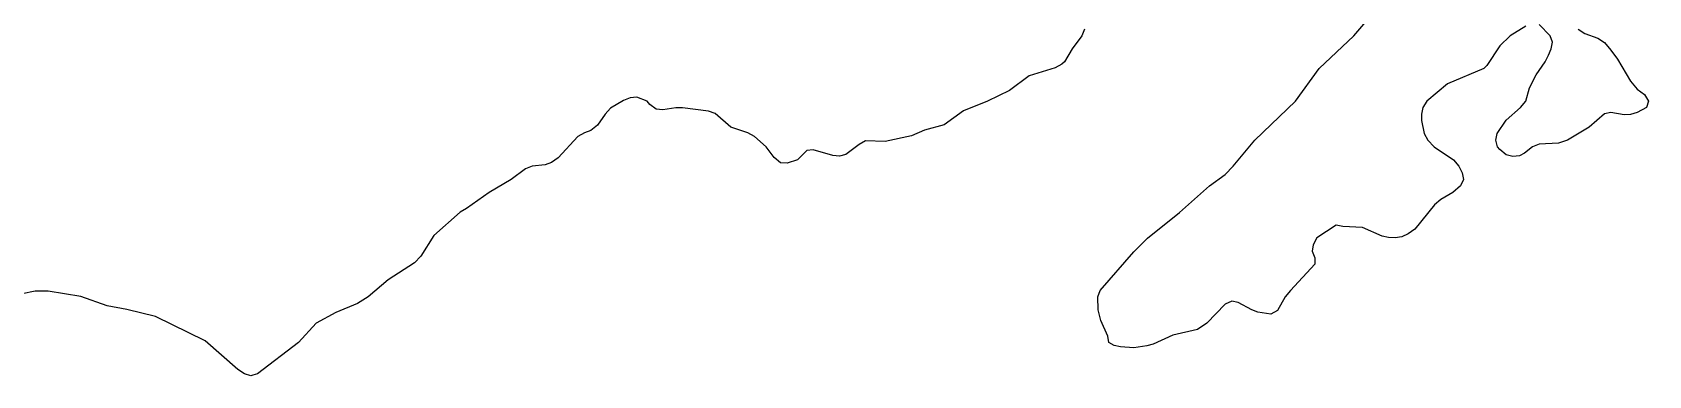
# Model space of a CAD drawing. Header units: metres. Extents: x 1651473 to 1651602, y 8211833 to 8211967.
# Drawn here: x 1651541.57 to 1651559.77, y 8211884.95 to 8211888.82 of the extents above; entities that cross this region are included whole.
import ezdxf

# ---------------------------------------------------------------- set-up
doc = ezdxf.new("R2010")
doc.units = ezdxf.units.M
doc.header["$MEASUREMENT"] = 0
doc.layers.add('Contour_Line_Minor', color=7, linetype='Continuous')

msp = doc.modelspace()

# ---------------------------------------------------------------- linework, layer by layer
at = {"layer": 'Contour_Line_Minor', "color": 36, "true_color": 0x804000}
for points in [[(1651558.388, 8211888.892, 151), (1651558.211, 8211888.784, 151), (1651558.094, 8211888.671, 151), (1651557.946, 8211888.449, 151), (1651557.912, 8211888.416, 151), (1651557.505, 8211888.241, 151), (1651557.272, 8211888.048, 151), (1651557.226, 8211887.974, 151), (1651557.212, 8211887.901, 151), (1651557.213, 8211887.827, 151), (1651557.242, 8211887.68, 151), (1651557.282, 8211887.606, 151), (1651557.354, 8211887.532, 151), (1651557.571, 8211887.385, 151), (1651557.634, 8211887.312, 151), (1651557.671, 8211887.238, 151), (1651557.683, 8211887.164, 151), (1651557.652, 8211887.091, 151), (1651557.564, 8211887.017, 151), (1651557.431, 8211886.938, 151), (1651557.358, 8211886.876, 151), (1651557.137, 8211886.602, 151), (1651557.063, 8211886.549, 151), (1651556.99, 8211886.517, 151), (1651556.916, 8211886.506, 151), (1651556.842, 8211886.509, 151), (1651556.769, 8211886.523, 151), (1651556.548, 8211886.623, 151), (1651556.327, 8211886.633, 151), (1651556.253, 8211886.649, 151), (1651556.033, 8211886.506, 151), (1651555.994, 8211886.428, 151), (1651555.982, 8211886.355, 151), (1651556.012, 8211886.281, 151), (1651556.011, 8211886.207, 151), (1651555.736, 8211885.913, 151), (1651555.677, 8211885.839, 151), (1651555.591, 8211885.688, 151), (1651555.517, 8211885.646, 151), (1651555.37, 8211885.668, 151), (1651555.302, 8211885.692, 151), (1651555.149, 8211885.778, 151), (1651555.076, 8211885.793, 151), (1651555.002, 8211885.759, 151), (1651554.797, 8211885.545, 151), (1651554.691, 8211885.471, 151), (1651554.413, 8211885.408, 151), (1651554.192, 8211885.308, 151), (1651554.119, 8211885.287, 151), (1651553.972, 8211885.264, 151), (1651553.824, 8211885.277, 151), (1651553.751, 8211885.291, 151), (1651553.692, 8211885.324, 151), (1651553.68, 8211885.398, 151), (1651553.604, 8211885.573, 151), (1651553.573, 8211885.692, 151), (1651553.57, 8211885.839, 151), (1651553.594, 8211885.913, 151), (1651553.972, 8211886.348, 151), (1651554.127, 8211886.502, 151), (1651554.487, 8211886.791, 151), (1651554.827, 8211887.091, 151), (1651555.002, 8211887.22, 151), (1651555.093, 8211887.312, 151), (1651555.335, 8211887.606, 151), (1651555.795, 8211888.048, 151), (1651556.061, 8211888.416, 151), (1651556.449, 8211888.784, 151), (1651556.765, 8211889.152, 151)], [(1651553.419, 8211888.857, 151), (1651553.388, 8211888.784, 151), (1651553.28, 8211888.637, 151), (1651553.192, 8211888.489, 151), (1651553.162, 8211888.462, 151), (1651553.088, 8211888.421, 151), (1651552.794, 8211888.33, 151), (1651552.573, 8211888.167, 151), (1651552.327, 8211888.048, 151), (1651552.058, 8211887.939, 151), (1651551.837, 8211887.781, 151), (1651551.616, 8211887.719, 151), (1651551.469, 8211887.655, 151), (1651551.174, 8211887.591, 151), (1651550.954, 8211887.6, 151), (1651550.88, 8211887.558, 151), (1651550.733, 8211887.446, 151), (1651550.659, 8211887.428, 151), (1651550.586, 8211887.432, 151), (1651550.365, 8211887.499, 151), (1651550.291, 8211887.489, 151), (1651550.186, 8211887.385, 151), (1651550.07, 8211887.349, 151), (1651549.997, 8211887.352, 151), (1651549.923, 8211887.411, 151), (1651549.835, 8211887.532, 151), (1651549.702, 8211887.647, 151), (1651549.629, 8211887.688, 151), (1651549.438, 8211887.753, 151), (1651549.261, 8211887.906, 151), (1651549.187, 8211887.935, 151), (1651548.893, 8211887.971, 151), (1651548.819, 8211887.972, 151), (1651548.672, 8211887.949, 151), (1651548.598, 8211887.957, 151), (1651548.525, 8211888.009, 151), (1651548.494, 8211888.048, 151), (1651548.377, 8211888.09, 151), (1651548.304, 8211888.083, 151), (1651548.23, 8211888.055, 151), (1651548.083, 8211887.967, 151), (1651548.021, 8211887.901, 151), (1651547.936, 8211887.774, 151), (1651547.862, 8211887.716, 151), (1651547.788, 8211887.691, 151), (1651547.715, 8211887.648, 151), (1651547.494, 8211887.408, 151), (1651547.42, 8211887.355, 151), (1651547.347, 8211887.329, 151), (1651547.2, 8211887.315, 151), (1651547.126, 8211887.285, 151), (1651546.964, 8211887.164, 151), (1651546.716, 8211887.017, 151), (1651546.463, 8211886.835, 151), (1651546.389, 8211886.796, 151), (1651546.095, 8211886.531, 151), (1651545.948, 8211886.299, 151), (1651545.875, 8211886.224, 151), (1651545.58, 8211886.032, 151), (1651545.353, 8211885.839, 151), (1651545.234, 8211885.766, 151), (1651544.991, 8211885.664, 151), (1651544.77, 8211885.543, 151), (1651544.57, 8211885.324, 151), (1651544.108, 8211884.971, 151), (1651544.056, 8211884.956, 151), (1651544.034, 8211884.951, 151), (1651543.961, 8211884.973, 151), (1651543.887, 8211885.021, 151), (1651543.519, 8211885.345, 151), (1651542.962, 8211885.619, 151), (1651542.636, 8211885.698, 151), (1651542.415, 8211885.737, 151), (1651542.121, 8211885.844, 151), (1651541.753, 8211885.906, 151), (1651541.605, 8211885.906, 151), (1651541.458, 8211885.874, 151)], [(1651558.976, 8211888.857, 151), (1651559.051, 8211888.81, 151), (1651559.198, 8211888.755, 151), (1651559.271, 8211888.707, 151), (1651559.345, 8211888.623, 151), (1651559.419, 8211888.521, 151), (1651559.566, 8211888.271, 151), (1651559.639, 8211888.182, 151), (1651559.723, 8211888.121, 151), (1651559.769, 8211888.048, 151), (1651559.746, 8211887.974, 151), (1651559.639, 8211887.918, 151), (1651559.566, 8211887.895, 151), (1651559.492, 8211887.893, 151), (1651559.345, 8211887.917, 151), (1651559.271, 8211887.905, 151), (1651559.099, 8211887.753, 151), (1651558.854, 8211887.606, 151), (1651558.756, 8211887.572, 151), (1651558.535, 8211887.563, 151), (1651558.462, 8211887.53, 151), (1651558.373, 8211887.459, 151), (1651558.314, 8211887.429, 151), (1651558.241, 8211887.421, 151), (1651558.167, 8211887.441, 151), (1651558.094, 8211887.501, 151), (1651558.069, 8211887.532, 151), (1651558.049, 8211887.606, 151), (1651558.065, 8211887.68, 151), (1651558.167, 8211887.831, 151), (1651558.327, 8211887.974, 151), (1651558.385, 8211888.048, 151), (1651558.427, 8211888.195, 151), (1651558.502, 8211888.342, 151), (1651558.606, 8211888.489, 151), (1651558.643, 8211888.563, 151), (1651558.673, 8211888.637, 151), (1651558.685, 8211888.71, 151), (1651558.66, 8211888.784, 151), (1651558.535, 8211888.91, 151)]]:
    msp.add_polyline3d(points, dxfattribs=at)

doc.saveas('drawing.dxf')
